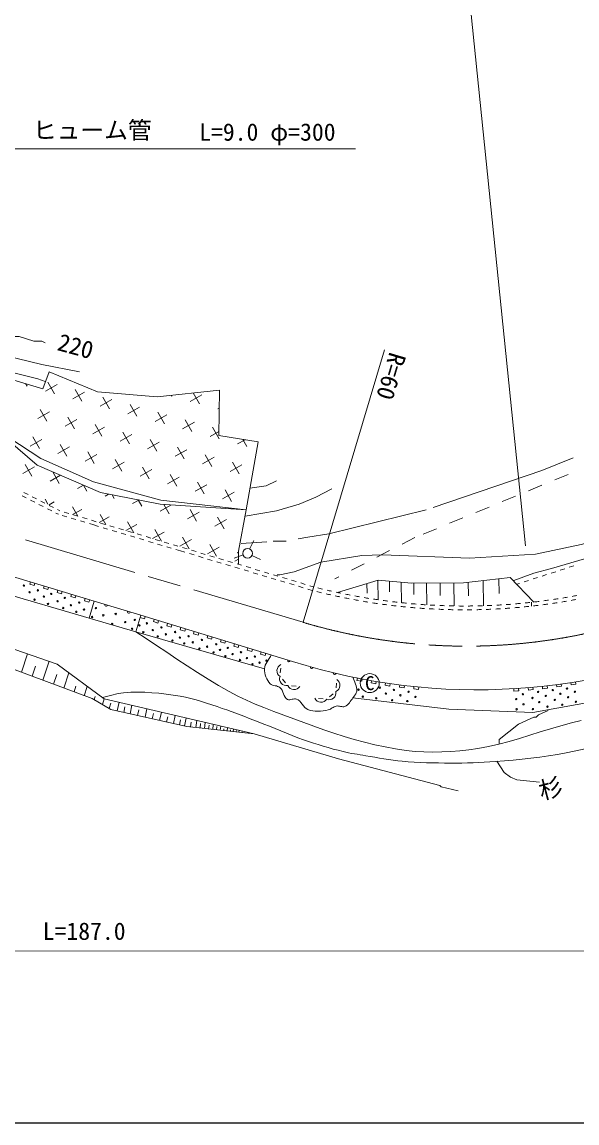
# Model space of a CAD drawing. Units: millimetres, scale not verified. Extents: x 40000 to 680000, y 20000 to 380000.
# Drawn here: x 304820 to 363266, y 205000 to 321067 of the extents above; entities that cross this region are included whole.
import ezdxf
from ezdxf.enums import TextEntityAlignment as Align

# ---------------------------------------------------------------- set-up
doc = ezdxf.new("R2010")
doc.units = ezdxf.units.MM
doc.header["$LTSCALE"] = 1000
doc.linetypes.add('CHAIN', pattern=[18.5, 12, -1.5, 3.5, -1.5])
for name, color, linetype, lineweight in [('M-BGD', 7, 'Continuous', 13), ('M-BMK', 2, 'CHAIN', 13), ('M-STR-HTXT', 7, 'Continuous', 13), ('M-TTL-BAND', 7, 'Continuous', 25)]:
    doc.layers.add(name, color=color, linetype=linetype, lineweight=lineweight)
doc.layers.add('M-BMK-HTXT', color=7, linetype='Continuous')
doc.styles.add('ＭＳ ゴシック', font='')
doc.styles.get('ＭＳ ゴシック').set_extended_font_data('MS Gothic')

# ---------------------------------------------------------------- blocks, each defined once
blk = doc.blocks.new('露岩')
at = {"color": 7, "linetype": 'Continuous', "lineweight": 13}
for p, q in [((0.262, 0.26), (-0.238, 0.26)), ((-0.902, -0.005), (-1.256, -0.358)), ((1.256, -0.358), (0.902, -0.005))]:
    blk.add_line(p, q, dxfattribs=at)
for centre, start, end in [((-0.843, -0.417), 73.07249, 196.92751), ((0.012, -0.073), 28.07249, 151.92751), ((0.843, -0.417), 343.07249, 106.92751)]:
    blk.add_arc(centre, 0.708, start, end, dxfattribs=at)
blk = doc.blocks.new('電力柱1')
at = {"color": 7, "linetype": 'Continuous', "lineweight": 13}
for p, q in [((-0.49, 0.061), (-1.483, 0.18)), ((0.4, 0.311), (1.186, 0.93)), ((0.316, -0.391), (0.934, -1.176))]:
    blk.add_line(p, q, dxfattribs=at)
blk.add_circle((0.007, 0.002), 0.5, dxfattribs=at)

msp = doc.modelspace()

# ---------------------------------------------------------------- linework, layer by layer
at = {"layer": 'M-BGD'}
for p, q in [((306901, 284960), (310880, 284198)), ((303006, 283605), (307020, 282404)), ((306477, 283436), (307239, 283182)), ((307020, 282404), (307660, 284192)), ((307660, 284192), (312754, 282067)), ((305345, 282679), (305190, 282952)), ((307274, 282149), (308503, 282848)), ((308238, 281884), (307539, 283113)), ((310166, 281354), (311396, 282053)), ((311131, 281089), (310431, 282318)), ((312754, 282067), (319061, 281561)), ((319061, 281561), (325604, 282270)), ((325604, 282270), (325537, 277480)), ((313059, 280558), (314288, 281258)), ((314023, 280293), (313324, 281523)), ((320604, 281596), (320533, 281721)), ((322532, 281066), (323762, 281765)), ((323497, 280801), (322832, 281969)), ((306479, 279256), (307708, 279955)), ((307443, 278991), (306744, 280220)), ((315952, 279763), (317181, 280463)), ((316916, 279498), (316217, 280728)), ((319809, 278703), (319110, 279932)), ((325425, 280271), (325577, 280357)), ((309371, 278461), (310601, 279160)), ((310336, 278196), (309636, 279425)), ((313228, 277401), (312529, 278630)), ((318845, 278968), (320074, 279667)), ((321737, 278173), (322967, 278872)), ((322701, 277908), (322002, 279137)), ((306800, 275068), (301484, 278544)), ((301484, 278544), (306421, 274352)), ((312264, 277666), (313493, 278365)), ((315157, 276871), (316386, 277570)), ((316121, 276606), (315422, 277835)), ((324630, 277378), (325543, 277897)), ((325594, 277113), (324895, 278342)), ((325537, 277480), (329685, 276805)), ((305683, 276363), (306913, 277063)), ((306648, 276098), (305948, 277328)), ((308576, 275568), (309805, 276267)), ((309540, 275303), (308841, 276532)), ((318049, 276075), (319279, 276775)), ((319014, 275810), (318314, 277040)), ((321906, 275015), (321207, 276245)), ((327523, 276583), (328308, 277029)), ((328487, 276318), (328059, 277070)), ((329685, 276805), (328437, 269638)), ((311469, 274773), (312698, 275472)), ((312433, 274508), (311734, 275737)), ((320942, 275280), (322171, 275980)), ((323835, 274485), (325064, 275184)), ((324799, 274220), (324100, 275449)), ((362865, 275139), (359563, 273784)), ((304888, 273471), (306118, 274170)), ((305853, 273206), (305153, 274435)), ((306421, 274352), (313082, 271468)), ((312332, 272606), (306800, 275068)), ((314362, 273978), (315591, 274677)), ((315326, 273713), (314627, 274942)), ((318218, 272918), (317519, 274147)), ((326728, 273690), (327957, 274389)), ((327692, 273425), (326993, 274654)), ((307781, 272676), (308867, 273293)), ((308745, 272410), (308046, 273640)), ((317254, 273183), (318484, 273882)), ((320147, 272388), (321376, 273087)), ((321111, 272123), (320412, 273352)), ((359563, 273784), (348133, 269889)), ((360945, 272797), (362332, 273369)), ((310674, 271880), (311303, 272238)), ((311638, 271615), (311277, 272249)), ((319449, 270650), (312332, 272606)), ((323040, 271592), (324269, 272292)), ((324004, 271327), (323305, 272557)), ((326897, 270532), (326197, 271762)), ((358172, 271654), (359559, 272226)), ((305269, 270893), (304824, 271121)), ((305448, 271251), (305003, 271478)), ((306159, 270438), (305714, 270665)), ((306338, 270796), (305893, 271023)), ((307229, 270340), (306783, 270568)), ((307532, 270253), (307251, 270747)), ((307682, 270179), (308215, 270482)), ((313082, 271468), (319356, 270220)), ((313566, 271085), (313939, 271297)), ((314531, 270820), (314300, 271226)), ((316459, 270290), (317118, 270665)), ((317423, 270025), (317052, 270678)), ((328437, 269638), (319449, 270650)), ((325932, 270797), (327162, 271497)), ((355398, 270510), (356785, 271082)), ((307050, 269983), (306604, 270210)), ((307940, 269527), (307495, 269755)), ((308119, 269885), (307674, 270113)), ((308644, 269168), (308385, 269300)), ((308793, 269540), (308564, 269658)), ((309747, 269254), (309268, 269398)), ((310140, 269136), (311108, 269687)), ((310704, 268967), (310144, 269952)), ((319352, 269495), (320498, 270147)), ((319356, 270220), (328437, 269638)), ((320316, 269230), (319768, 270194)), ((322245, 268700), (323474, 269399)), ((323209, 268435), (322510, 269664)), ((328437, 269638), (327628, 265270)), ((347371, 269635), (337127, 267095)), ((352625, 269366), (354012, 269938)), ((309523, 268904), (309044, 269048)), ((310481, 268617), (310002, 268760)), ((310705, 268967), (310226, 269111)), ((311438, 268329), (310960, 268473)), ((311663, 268680), (311184, 268823)), ((312396, 268042), (311917, 268186)), ((312621, 268392), (312142, 268536)), ((312949, 268294), (314001, 268892)), ((313646, 268085), (313036, 269157)), ((313579, 268105), (313100, 268249)), ((316589, 267202), (315929, 268362)), ((325137, 267905), (326366, 268604)), ((326101, 267640), (325402, 268869)), ((349852, 268222), (351238, 268794)), ((312875, 267898), (312396, 268042)), ((313833, 267611), (313354, 267755)), ((314536, 267818), (314057, 267961)), ((314791, 267324), (314312, 267467)), ((315494, 267530), (315015, 267674)), ((315749, 267036), (315270, 267180)), ((315758, 267451), (316893, 268097)), ((316452, 267243), (315973, 267387)), ((317410, 266956), (316931, 267099)), ((318567, 266608), (319786, 267301)), ((319521, 266337), (318822, 267566)), ((337127, 267095), (334925, 266757)), ((347078, 267079), (348465, 267651)), ((312424, 260005), (292248, 266130)), ((316706, 266749), (316228, 266893)), ((317664, 266462), (317185, 266605)), ((318368, 266668), (317889, 266812)), ((318622, 266174), (318143, 266318)), ((319326, 266381), (318847, 266525)), ((319580, 265887), (319101, 266031)), ((320283, 266094), (319804, 266237)), ((321241, 265806), (320762, 265950)), ((321449, 265807), (322679, 266506)), ((322414, 265542), (321714, 266771)), ((325306, 264747), (324607, 265976)), ((330607, 266249), (327898, 266079)), ((332639, 266333), (331285, 266333)), ((334925, 266757), (333909, 266587)), ((344858, 266025), (346191, 266713)), ((320538, 265600), (320059, 265743)), ((321496, 265312), (321017, 265456)), ((321975, 265169), (321496, 265312)), ((322199, 265519), (321720, 265663)), ((322932, 264881), (322453, 265025)), ((323157, 265232), (322678, 265375)), ((323890, 264594), (323411, 264738)), ((324115, 264944), (323636, 265088)), ((324342, 265012), (325571, 265711)), ((325073, 264657), (324594, 264801)), ((327628, 264956), (327500, 265181)), ((327628, 265270), (327628, 263890)), ((342193, 264648), (343525, 265336)), ((291661, 264132), (311896, 258205)), ((324848, 264307), (324369, 264450)), ((325806, 264019), (325327, 264163)), ((326030, 264370), (325551, 264513)), ((326764, 263732), (326285, 263876)), ((326988, 264082), (326509, 264226)), ((327235, 264217), (327628, 264440)), ((327722, 263445), (327243, 263588)), ((327946, 263795), (327467, 263939)), ((328904, 263508), (328425, 263651)), ((339527, 263272), (340860, 263960)), ((364051, 264471), (360579, 263455)), ((362928, 263735), (362452, 263581)), ((328679, 263157), (328200, 263301)), ((329637, 262870), (329158, 263014)), ((329862, 263220), (329383, 263364)), ((330595, 262583), (330116, 262726)), ((330820, 262933), (330341, 263077)), ((331553, 262295), (331074, 262439)), ((331777, 262646), (331298, 262789)), ((331708, 262777), (331962, 262777)), ((332735, 262358), (332256, 262502)), ((337776, 262367), (338194, 262583)), ((356230, 262513), (351305, 261940)), ((355039, 262374), (355067, 260813)), ((356230, 262513), (358715, 259918)), ((358717, 262947), (356600, 262185)), ((359122, 262503), (358647, 262349)), ((360579, 263455), (358717, 262947)), ((360074, 262811), (359598, 262657)), ((361025, 263119), (360549, 262965)), ((361977, 263427), (361501, 263273)), ((305698, 262047), (305626, 261808)), ((305626, 261808), (306106, 261662)), ((306179, 261901), (306106, 261662)), ((307140, 261609), (307067, 261370)), ((307067, 261370), (307547, 261224)), ((307620, 261464), (307547, 261224)), ((308581, 261172), (308508, 260933)), ((332511, 262008), (332032, 262152)), ((333469, 261721), (332990, 261864)), ((333693, 262071), (333214, 262215)), ((334426, 261433), (333947, 261577)), ((334651, 261784), (334172, 261927)), ((335384, 261146), (334905, 261290)), ((335499, 261529), (335130, 261640)), ((342317, 262209), (338037, 260927)), ((341151, 261860), (341169, 260851)), ((342290, 262201), (342326, 260156)), ((345824, 261923), (342317, 262209)), ((343518, 262111), (343537, 261008)), ((344755, 262010), (344794, 259847)), ((351305, 261940), (345824, 261923)), ((346081, 261923), (346102, 260719)), ((347414, 261928), (347456, 259624)), ((348844, 261932), (348867, 260617)), ((350284, 261936), (350327, 259509)), ((351825, 262000), (351851, 260567)), ((353377, 262181), (353424, 259531)), ((357220, 261887), (356922, 261790)), ((358171, 262195), (357695, 262041)), ((308508, 260933), (308988, 260787)), ((309061, 261026), (308988, 260787)), ((310022, 260735), (309949, 260495)), ((309949, 260495), (310430, 260350)), ((310502, 260589), (310430, 260350)), ((311463, 260297), (311390, 260058)), ((311390, 260058), (311871, 259912)), ((311943, 260151), (311871, 259912)), ((311896, 258205), (312424, 260005)), ((317321, 258519), (312424, 260005)), ((358461, 259890), (358468, 259488)), ((294350, 258252), (308509, 253379)), ((311896, 258205), (316807, 256766)), ((316807, 256766), (317321, 258519)), ((317718, 258137), (317248, 258280)), ((333313, 253665), (317321, 258519)), ((317791, 258376), (317718, 258137)), ((318732, 258091), (318659, 257852)), ((319129, 257709), (318659, 257852)), ((319202, 257948), (319129, 257709)), ((316807, 256766), (330353, 252871)), ((320143, 257663), (320070, 257423)), ((320540, 257281), (320070, 257423)), ((320613, 257520), (320540, 257281)), ((321554, 257234), (321481, 256995)), ((321952, 256852), (321481, 256995)), ((322024, 257091), (321952, 256852)), ((322965, 256806), (322892, 256567)), ((323363, 256424), (322892, 256567)), ((323435, 256663), (323363, 256424)), ((324376, 256378), (324303, 256138)), ((324774, 255996), (324303, 256138)), ((324846, 256235), (324774, 255996)), ((325787, 255949), (325714, 255710)), ((326185, 255567), (325714, 255710)), ((326257, 255807), (326185, 255567)), ((327198, 255521), (327125, 255282)), ((327668, 255378), (327596, 255139)), ((304765, 252520), (305398, 254450)), ((327596, 255139), (327125, 255282)), ((328609, 255093), (328537, 254853)), ((329007, 254711), (328537, 254853)), ((329080, 254950), (329007, 254711)), ((330020, 254664), (329948, 254425)), ((330418, 254282), (329948, 254425)), ((330491, 254522), (330418, 254282)), ((300893, 253968), (312209, 249735)), ((305891, 252098), (306242, 253169)), ((307015, 251678), (307668, 253669)), ((308509, 253379), (313474, 249718)), ((308118, 251266), (308468, 252267)), ((309218, 250854), (309747, 252467)), ((340146, 251908), (340099, 251662)), ((310297, 250450), (310495, 251053)), ((311374, 250047), (311696, 251029)), ((340592, 251566), (340099, 251662)), ((340638, 251811), (340592, 251566)), ((341626, 251630), (341579, 251385)), ((342085, 251298), (341579, 251385)), ((342121, 251546), (342085, 251298)), ((343112, 251388), (343077, 251140)), ((343573, 251067), (343077, 251140)), ((343609, 251314), (343573, 251067)), ((344604, 251180), (344574, 250932)), ((345072, 250870), (344574, 250932)), ((345102, 251118), (345072, 250870)), ((346100, 251007), (346070, 250759)), ((346570, 250709), (346070, 250759)), ((346599, 250957), (346570, 250709)), ((356626, 250781), (356635, 250531)), ((357126, 250813), (357149, 250556)), ((358127, 250889), (358149, 250639)), ((358627, 250933), (358649, 250682)), ((359626, 251032), (359649, 250770)), ((359859, 250788), (359649, 250770)), ((360160, 250830), (359859, 250788)), ((360124, 251088), (360160, 250830)), ((361121, 251211), (361155, 250968)), ((361652, 251037), (361155, 250968)), ((361618, 251278), (361652, 251037)), ((362612, 251424), (362646, 251176)), ((363143, 251245), (362646, 251176)), ((363107, 251503), (363143, 251245)), ((312209, 249735), (314165, 248588)), ((312418, 249613), (312535, 249969)), ((313284, 249105), (313484, 249716)), ((313474, 249718), (329253, 246013)), ((339667, 249823), (349765, 248637)), ((357038, 250546), (356635, 250531)), ((357149, 250556), (357038, 250546)), ((358649, 250682), (358149, 250639)), ((358627, 248276), (369073, 250181)), ((314005, 248682), (314166, 249252)), ((314165, 248588), (322159, 246801)), ((314854, 248434), (315058, 249346)), ((315525, 248284), (315657, 248869)), ((316200, 248133), (316401, 249031)), ((316989, 247957), (317122, 248551)), ((317776, 247781), (317973, 248662)), ((349765, 248637), (358627, 248276)), ((318539, 247610), (318666, 248178)), ((319300, 247440), (319493, 248305)), ((320038, 247275), (320159, 247817)), ((320774, 247110), (320964, 247960)), ((321400, 246970), (321515, 247484)), ((321930, 246852), (322117, 247689)), ((322552, 246757), (322650, 247260)), ((323108, 246695), (323235, 247426)), ((322159, 246801), (329253, 246013)), ((323576, 246643), (323630, 247099)), ((324041, 246592), (324115, 247220)), ((324471, 246529), (324521, 246956)), ((324902, 246496), (324963, 247020)), ((325300, 246452), (325339, 246797)), ((325696, 246408), (325747, 246837)), ((326064, 246367), (326090, 246563)), ((326429, 246327), (326469, 246667)), ((326769, 246289), (326787, 246440)), ((327056, 246257), (327087, 246522)), ((327373, 246222), (327391, 246375)), ((327660, 246190), (327682, 246382)), ((327993, 246153), (328002, 246231))]:
    msp.add_line(p, q, dxfattribs=at)
for points in [[(275913, 292749), (276675, 292834), (278622, 292749), (281924, 292241), (286073, 291479), (286665, 291225), (290729, 290717), (292761, 290463), (293354, 290209), (295725, 289955), (296063, 289701), (298180, 289363), (298349, 289193), (298942, 289193), (299365, 288939), (300127, 288939), (302329, 288431), (302752, 288177), (303937, 287923), (304530, 287923), (306054, 287415), (306901, 287415), (307239, 287246)], [(271087, 291310), (273965, 290717), (281839, 289871), (287766, 289109), (290983, 288601), (296741, 287415), (306901, 284960)], [(265329, 290040), (268716, 289532), (278114, 289024), (288443, 287754), (292338, 286738), (296825, 285891), (306477, 283436)], [(337465, 271837), (335772, 270990), (333994, 270228), (331623, 269551), (328321, 268958)], [(331623, 272683), (330523, 272175), (328829, 271921)], [(368961, 267773), (368538, 267519), (365829, 266587), (363712, 265995), (358886, 264979)], [(342799, 264894), (340598, 264809), (336280, 264132)], [(342799, 264894), (351943, 264555), (358886, 264979)], [(336280, 264132), (333486, 263116), (331962, 262777)], [(316807, 256766), (317896, 256060), (318979, 255343), (320059, 254620), (321139, 253898), (322222, 253180), (323311, 252475), (324411, 251785), (325523, 251118), (326652, 250479), (327095, 250242), (327541, 250011), (327991, 249789), (328445, 249573), (328902, 249366), (329363, 249167), (329828, 248975), (330295, 248793), (331340, 248394), (332388, 247995), (333438, 247599), (334491, 247207), (335548, 246825), (336608, 246454), (337672, 246098), (338741, 245759), (339815, 245441), (340894, 245148), (341979, 244881), (343070, 244644), (344167, 244441), (345271, 244273), (346210, 244171), (347154, 244112), (348101, 244093), (349050, 244110), (349999, 244161), (350945, 244241), (351888, 244347), (352826, 244475), (353942, 244673), (355046, 244924), (356141, 245216), (357230, 245539), (358316, 245879), (359400, 246224), (360487, 246563), (361577, 246884), (362675, 247174), (363715, 247424)], [(331072, 254345), (330973, 254163), (330862, 253984), (330745, 253807), (330631, 253629), (330527, 253448), (330441, 253263), (330380, 253071), (330353, 252871), (330357, 252660), (330385, 252448), (330435, 252237), (330505, 252031), (330595, 251832), (330703, 251644), (330828, 251470), (330969, 251312), (331074, 251230), (331195, 251173), (331327, 251132), (331465, 251100), (331605, 251069), (331740, 251032), (331867, 250980), (331980, 250907), (332107, 250773), (332207, 250612), (332289, 250435), (332364, 250251), (332442, 250072), (332532, 249907), (332645, 249766), (332790, 249659), (332899, 249624), (333014, 249619), (333134, 249635), (333256, 249663), (333380, 249693), (333502, 249714), (333621, 249718), (333734, 249693), (333910, 249599), (334062, 249467), (334198, 249311), (334326, 249141), (334455, 248971), (334590, 248813), (334741, 248679), (334915, 248580), (335170, 248495), (335435, 248439), (335706, 248410), (335981, 248404), (336257, 248418), (336533, 248449), (336806, 248492), (337073, 248546), (337185, 248580), (337291, 248629), (337394, 248687), (337495, 248750), (337596, 248813), (337699, 248870), (337805, 248918), (337917, 248951), (338030, 248963), (338145, 248956), (338262, 248937), (338378, 248914), (338494, 248893), (338609, 248882), (338720, 248888), (338827, 248917), (338963, 248988), (339085, 249079), (339196, 249186), (339298, 249305), (339394, 249433), (339486, 249564), (339576, 249696), (339667, 249823), (339729, 249905), (339794, 249988), (339858, 250071), (339919, 250156), (339974, 250244), (340020, 250335), (340055, 250429), (340075, 250528), (340081, 250717), (340056, 250904), (340007, 251090), (339941, 251274), (339866, 251457), (339788, 251640), (339715, 251823), (339654, 252008)], [(313295, 249850), (313573, 249918), (313850, 249993), (314126, 250070), (314402, 250146), (314680, 250217), (314958, 250279), (315239, 250328), (315522, 250361), (316264, 250405), (317008, 250419), (317753, 250404), (318498, 250363), (319242, 250299), (319984, 250213), (320723, 250110), (321458, 249990), (322026, 249879), (322590, 249747), (323149, 249597), (323705, 249432), (324259, 249258), (324810, 249076), (325360, 248892), (325910, 248708), (326388, 248546), (326863, 248377), (327336, 248202), (327807, 248023), (328278, 247841), (328748, 247657), (329218, 247474), (329688, 247292), (330287, 247057), (330884, 246816), (331480, 246572), (332075, 246327), (332672, 246085), (333270, 245849), (333872, 245620), (334477, 245403), (334990, 245227), (335504, 245056), (336019, 244889), (336537, 244729), (337056, 244574), (337577, 244426), (338101, 244286), (338626, 244155), (338923, 244087), (339220, 244025), (339519, 243968), (339819, 243914), (340119, 243864), (340420, 243814), (340720, 243766), (341021, 243717), (341500, 243636), (341979, 243555), (342459, 243474), (342939, 243396), (343419, 243322), (343901, 243254), (344383, 243194), (344866, 243143), (345501, 243089), (346136, 243045), (346773, 243010), (347410, 242984), (348047, 242964), (348684, 242951), (349322, 242944), (349959, 242941), (350550, 242942), (351140, 242948), (351731, 242960), (352322, 242978), (352912, 243001), (353502, 243030), (354092, 243067), (354681, 243109), (355617, 243185), (356553, 243266), (357489, 243355), (358423, 243455), (359356, 243569), (360285, 243699), (361212, 243849), (362135, 244020), (364314, 244478)], [(360241, 248469), (359225, 248045), (358971, 247791), (358717, 247791), (357108, 247029), (355076, 245421), (355076, 244997)], [(329253, 246013), (338143, 243389), (348811, 240595), (348980, 240425), (350758, 240002)], [(354822, 243135), (355584, 241949), (356261, 241441), (356939, 241187), (359309, 240933)]]:
    msp.add_lwpolyline(points, dxfattribs=at)
for centre, radius in [((305011, 261654), 75), ((306495, 261153), 75), ((305613, 260952), 75), ((306134, 260170), 75), ((307116, 260491), 75), ((307898, 260772), 75), ((308560, 260010), 75), ((309322, 260351), 75), ((307557, 259729), 75), ((309161, 259288), 75), ((309963, 259589), 75), ((310525, 258887), 75), ((310846, 259870), 75), ((311347, 259128), 75), ((312597, 259283), 75), ((312196, 258341), 75), ((313379, 258521), 75), ((314322, 257619), 75), ((314682, 258662), 75), ((315685, 257800), 75), ((316687, 258040), 75), ((317972, 257678), 75), ((316407, 257098), 75), ((317190, 257457), 75), ((317591, 256736), 75), ((318593, 256956), 75), ((319496, 257237), 75), ((319977, 256515), 75), ((320939, 256756), 75), ((319115, 256294), 75), ((320659, 255853), 75), ((321441, 256174), 75), ((321902, 255553), 75), ((322363, 256315), 75), ((322804, 255673), 75), ((323766, 255934), 75), ((325270, 255472), 75), ((323506, 255011), 75), ((324308, 255212), 75), ((324989, 254610), 75), ((325671, 254871), 75), ((326233, 254209), 75), ((326493, 255091), 75), ((326994, 254430), 75), ((327877, 254630), 75), ((329340, 254169), 75), ((327776, 253808), 75), ((328498, 254009), 75), ((329080, 253367), 75), ((329842, 253528), 75), ((330563, 253748), 75), ((341441, 251371), 1000), ((340263, 250685), 75), ((342488, 250896), 75), ((343982, 250655), 75), ((360714, 250635), 75), ((362218, 250796), 75), ((340704, 249944), 75), ((342127, 249773), 75), ((343140, 250274), 75), ((343791, 249573), 75), ((344664, 250084), 75), ((345405, 249472), 75), ((345536, 250455), 75), ((346258, 249924), 75), ((356864, 249683), 75), ((357576, 250204), 75), ((358578, 249803), 75), ((359180, 250445), 75), ((359982, 250024), 75), ((360924, 249603), 75), ((361516, 250254), 75), ((362338, 249883), 75), ((363050, 250455), 75), ((356914, 248610), 75), ((357636, 249142), 75), ((358629, 248630), 75), ((359290, 249372), 75), ((360162, 248891), 75), ((361716, 249091), 75), ((363150, 249402), 75)]:
    msp.add_circle(centre, radius, dxfattribs=at)
for centre, radius, start, end in [((351433, 323050), 63551, 255.91717, 256.36796), ((351433, 323050), 63551, 256.81875, 257.26953), ((351433, 323050), 63951, 255.91435, 256.36232), ((351433, 323050), 63951, 256.81029, 257.25826), ((351433, 323050), 63951, 257.70622, 258.15419), ((351433, 323050), 63551, 257.72032, 258.17111), ((351433, 323050), 63951, 258.60216, 259.05013), ((351433, 323050), 63551, 258.6219, 259.07269), ((351433, 323050), 63951, 259.4981, 259.94607), ((351433, 323050), 63551, 259.52348, 259.97426), ((351433, 323050), 63951, 260.39404, 260.84201), ((351433, 323050), 63551, 260.42505, 260.87584), ((351433, 323050), 63551, 261.32663, 261.77742), ((351433, 323050), 63551, 262.2282, 262.67899), ((351433, 323050), 63551, 277.555, 278.00579), ((351433, 323050), 63551, 278.45658, 278.90737), ((351433, 323050), 63951, 279.20872, 279.65669), ((351433, 323050), 63551, 279.35816, 279.80894), ((351433, 323050), 63951, 280.10465, 280.55262), ((351433, 323050), 63551, 280.25973, 280.71052), ((313676, 259625), 150, 163.11522, 343.11522), ((316068, 258899), 150, 163.11522, 343.11522), ((351433, 323050), 63951, 261.28997, 261.73794), ((351433, 323050), 63951, 262.18591, 262.63388), ((351433, 323050), 63951, 263.08185, 263.52982), ((351433, 323050), 63551, 263.12978, 263.58057), ((351433, 323050), 63951, 263.97779, 264.42575), ((351433, 323050), 63551, 264.03136, 264.48215), ((351433, 323050), 63951, 264.87372, 265.32169), ((351433, 323050), 63551, 264.93293, 265.38372), ((351433, 323050), 63951, 265.76966, 266.21763), ((351433, 323050), 63551, 265.83451, 266.2853), ((351433, 323050), 63951, 266.6656, 267.11357), ((351433, 323050), 63551, 266.73609, 267.18687), ((351433, 323050), 63951, 267.56153, 268.0095), ((351433, 323050), 63551, 267.63766, 268.08845), ((351433, 323050), 63951, 268.45747, 268.90544), ((351433, 323050), 63551, 268.53924, 268.99003), ((351433, 323050), 63951, 269.35341, 269.80138), ((351433, 323050), 63551, 269.44082, 269.8916), ((351433, 323050), 63951, 270.24935, 270.69731), ((351433, 323050), 63551, 270.34239, 270.79318), ((351433, 323050), 63951, 271.14528, 271.59325), ((351433, 323050), 63551, 271.24397, 271.69476), ((351433, 323050), 63951, 272.04122, 272.48919), ((351433, 323050), 63551, 272.14555, 272.59633), ((351433, 323050), 63951, 272.93716, 273.38513), ((351433, 323050), 63551, 273.04712, 273.49791), ((351433, 323050), 63951, 273.83309, 274.28106), ((351433, 323050), 63551, 273.9487, 274.39949), ((351433, 323050), 63951, 274.72903, 275.177), ((351433, 323050), 63551, 274.85027, 275.30106), ((351433, 323050), 63951, 275.62497, 276.07294), ((351433, 323050), 63551, 275.75185, 276.20264), ((351433, 323050), 63951, 276.52091, 276.96887), ((351433, 323050), 63551, 276.65343, 277.10422), ((351433, 323050), 63951, 277.41684, 277.86481), ((351433, 323050), 63951, 278.31278, 278.76075), ((352742, 315047), 64384, 252.43575, 294.89922), ((332935, 253772), 150, 162.91395, 342.91395), ((335331, 253062), 150, 164.61993, 344.61993), ((337751, 252431), 150, 167.46652, 347.46652)]:
    msp.add_arc(centre, radius, start, end, dxfattribs=at)
at = {"layer": 'M-BMK'}
msp.add_line((334417, 257782), (293351, 269975), dxfattribs=at)
msp.add_arc((351608, 315267), 60000, 253.35092, 284.98111, dxfattribs=at)
at = {"layer": 'M-STR-HTXT'}
for p, q in [((357850, 265858), (350997, 332872)), ((334417, 257782), (343013, 286524)), ((210509, 223072), (396700, 223150))]:
    msp.add_line(p, q, dxfattribs=at)
msp.add_lwpolyline([(303998, 272476), (303998, 307703), (339927, 307703)], dxfattribs=at)
at = {"layer": 'M-TTL-BAND'}
msp.add_line((40000, 205000), (579000, 205000), dxfattribs=at)

# ---------------------------------------------------------------- block references
at = {"layer": 'M-BGD', "xscale": 1000, "yscale": 1000}
for name, p, rotation in [('電力柱1', (328574, 265048), 26.56505), ('露岩', (332604, 251767), 130.447), ('露岩', (337225, 250283), 220.447)]:
    msp.add_blockref(name, p, dxfattribs=dict(at, rotation=rotation))

# ---------------------------------------------------------------- texts
at = {"layer": 'M-BGD', "style": 'ＭＳ ゴシック'}
msp.add_text('220', height=1833, rotation=344.745, dxfattribs=at).set_placement((310082, 285479), align=Align.BOTTOM_CENTER)
msp.add_text('C', height=1466, rotation=359.947, dxfattribs=at).set_placement((341441, 251371), align=Align.MIDDLE_CENTER)
at = {"layer": 'M-BMK-HTXT', "insert": (372556, 242323), "char_height": 1833, "attachment_point": 8, "rotation": 15, "style": 'ＭＳ ゴシック'}
msp.add_mtext('\\T3.58;杉谷川', dxfattribs=at)
at = {"layer": 'M-STR-HTXT', "style": 'ＭＳ ゴシック'}
msp.add_text('ヒューム管', height=1833, dxfattribs=at).set_placement((312214, 308203), align=Align.BOTTOM_CENTER)
for s, p in [('L=9.0 φ=300', (337842, 308004)), ('L=187.0', (315728, 223754))]:
    msp.add_text(s, height=1833, dxfattribs=at).set_placement(p, align=Align.BOTTOM_RIGHT)
msp.add_text('R=60', height=1833, rotation=253.351, dxfattribs=at).set_placement((343013, 286524), align=Align.BOTTOM_LEFT)

doc.saveas('drawing.dxf')
